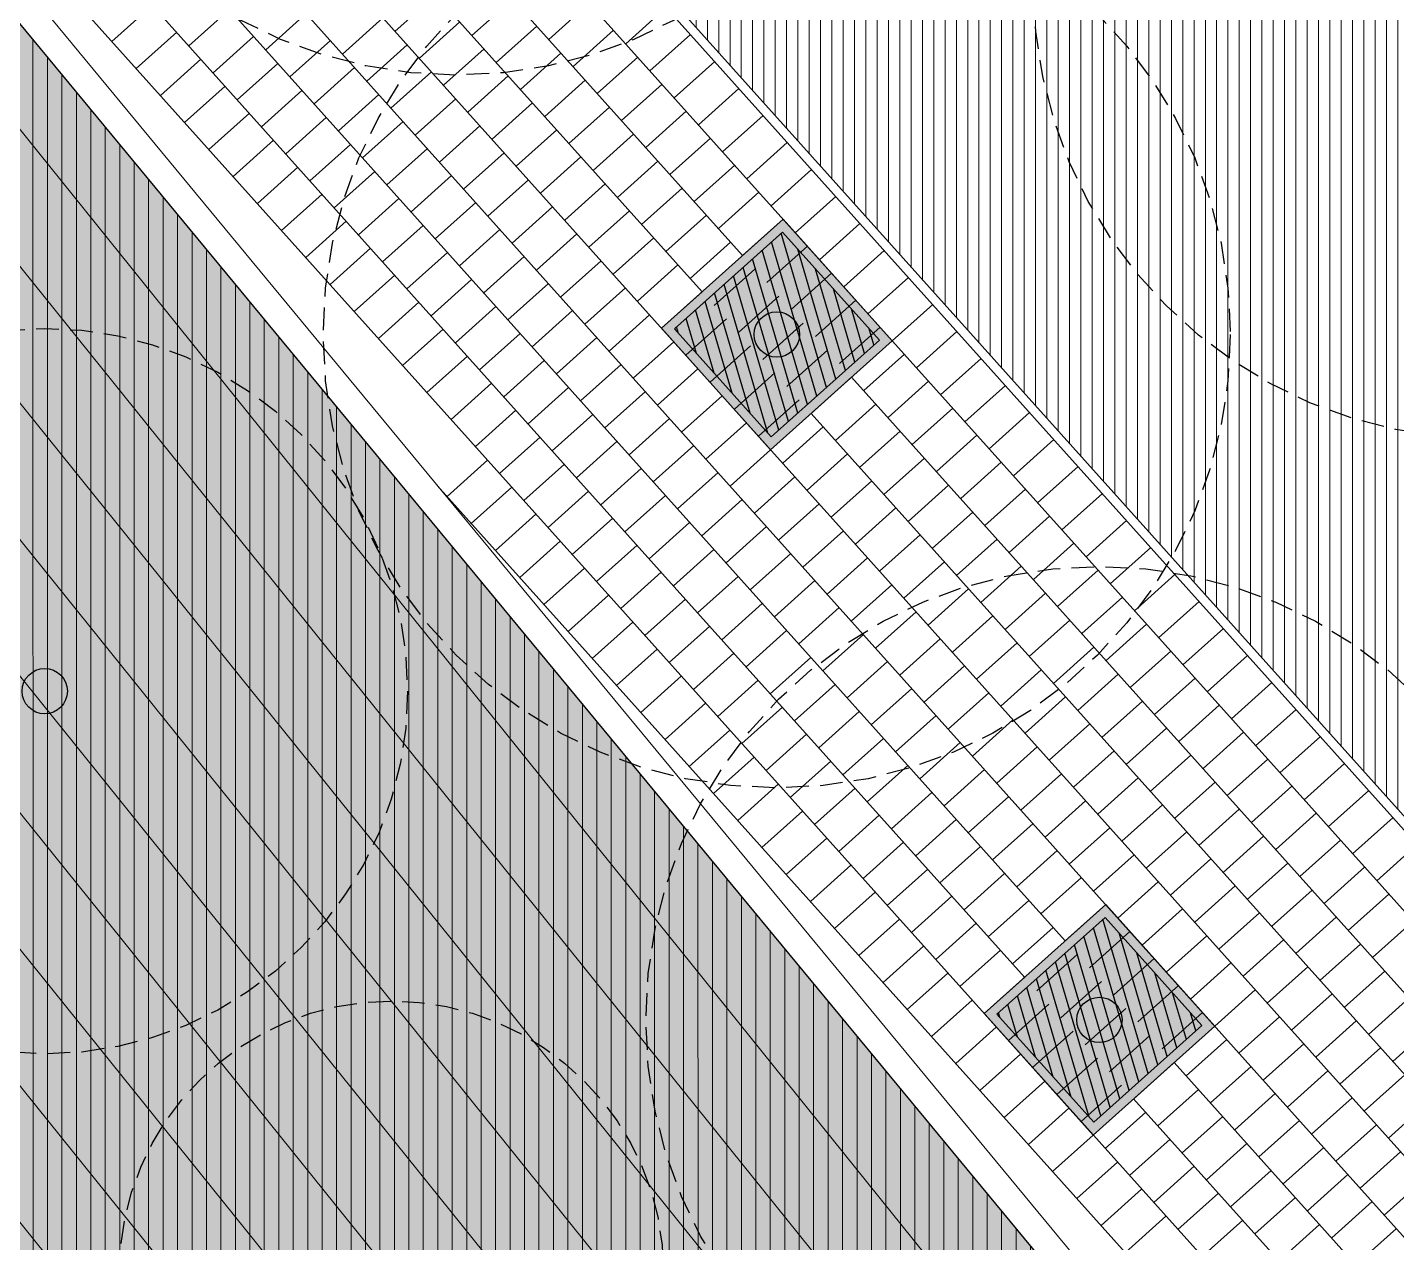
# Model space of a CAD drawing. Header units: metres. Extents: x 678805 to 1359287, y 2747329 to 5497370.
# Drawn here: x 679917.06 to 679932.16, y 2748777.91 to 2748791.31 of the extents above; entities that cross this region are included whole.
import ezdxf
from ezdxf.enums import TextEntityAlignment as Align

# ---------------------------------------------------------------- set-up
doc = ezdxf.new("R2010")
doc.units = ezdxf.units.M
doc.linetypes.add('XREF_MON_SFT_TREES$0$HIDDEN', pattern=[0.375, 0.25, -0.125])
for name, color, linetype in [('00_XREF_MON_HSC_PAVEMENT', 7, 'Continuous'), ('00_XREF_TWQ_SFT_TREES', 7, 'Continuous'), ('XREF_MON_GENERAL_LAYOUT$0$02-L-Edge Line Stair +10cm', 6, 'Continuous'), ('XREF_MON_GENERAL_LAYOUT$0$02-L-Edge Line Step -10cm', 6, 'Continuous'), ('XREF_MON_HSC_PAVEMENT$0$03-TR-Tree Pit_Green', 74, 'Continuous'), ('XREF_MON_SFT_TREES$0$SL_TREE_CANOPY', 251, 'XREF_MON_SFT_TREES$0$HIDDEN'), ('XREF_MON_SFT_TREES$0$SL_TREE_TRUNK', 251, 'Continuous')]:
    doc.layers.add(name, color=color, linetype=linetype)
for name, color, linetype, true_color in [('02-L-Waterfeatures 01', 7, 'Continuous', 0x4da6ff), ('XREF_MON_HSC_PAVEMENT$0$03-TR-Tree Pit_White', 7, 'Continuous', 0xfcfcfc), ('XREF_MON_SFT_TREES$0$SL_TREE_ACACIA_ETBAICA', 7, 'Continuous', 0x405700), ('XREF_MON_SFT_TREES$0$SL_TREE_ACACIA_GERRARDII', 7, 'Continuous', 0x4c4c00), ('XREF_MON_SFT_TREES$0$SL_TREE_ALBIZIA_LEBBECK', 7, 'Continuous', 0xa3a300), ('XREF_MON_SFT_TREES$0$SL_TREE_PROSOPIS_CINERARIA', 7, 'Continuous', 0x5f7f00), ('XREF_MON_SFT_TREES$0$SL_TREE_ZIZIPHUS_SPINA', 7, 'Continuous', 0xc6d408)]:
    doc.layers.add(name, color=color, linetype=linetype, true_color=true_color)
for name, color, linetype, lineweight in [('XREF_MON_GENERAL_LAYOUT$0$02-L-Level Curves 0.25-0.75m', 33, 'Continuous', 5), ('XREF_MON_GENERAL_LAYOUT$0$02-L-Level Curves 0.50m', 33, 'Continuous', 5), ('XREF_MON_GENERAL_LAYOUT$0$02-L-Level Curves 1m', 37, 'Continuous', 5), ('XREF_MON_GENERAL_LAYOUT$0$02-L-Material Change', 251, 'Continuous', 5), ('XREF_MON_GENERAL_LAYOUT$0$04-BK-Tree Pit', 6, 'Continuous', 5), ('XREF_MON_HSC_PAVEMENT$0$03-TR-Pavement_04_Dry Meadow_', 54, 'Continuous', 5), ('XREF_MON_HSC_PAVEMENT$0$04-BK-Tree Pit', 6, 'Continuous', 5)]:
    doc.layers.add(name, color=color, linetype=linetype, lineweight=lineweight)
for name, color, linetype, lineweight, true_color in [('XREF_MON_HSC_PAVEMENT$0$02-L-Joints-Paviment_07_Precast Concrete Blocks 60X40', 7, 'Continuous', 5, 0x999999), ('XREF_MON_HSC_PAVEMENT$0$03-TR-Pavement_02_Sealed Gravel', 7, 'Continuous', 5, 0x38321e), ('XREF_MON_HSC_PAVEMENT$0$03-TR-Pavement_04_Dry Meadow_2', 7, 'Continuous', 5, 0xe2c75d), ('XREF_MON_HSC_PAVEMENT$0$03-TR-Pavement_07_Precast Concrete Blocks 20X10', 7, 'Continuous', 5, 0x999999), ('XREF_MON_HSC_PAVEMENT$0$03-TR-Pavement_07_Precast Concrete Blocks 60X40', 7, 'Continuous', 5, 0x999999)]:
    doc.layers.add(name, color=color, linetype=linetype, lineweight=lineweight, true_color=true_color)
doc.layers.get('XREF_MON_SFT_TREES$0$SL_TREE_ACACIA_ETBAICA').off()
doc.layers.get('XREF_MON_SFT_TREES$0$SL_TREE_ACACIA_GERRARDII').off()
doc.layers.get('XREF_MON_SFT_TREES$0$SL_TREE_ALBIZIA_LEBBECK').off()
doc.layers.get('XREF_MON_SFT_TREES$0$SL_TREE_PROSOPIS_CINERARIA').off()
doc.layers.get('XREF_MON_SFT_TREES$0$SL_TREE_ZIZIPHUS_SPINA').off()
doc.styles.add('XREF_MON_GENERAL_LAYOUT$0$Standard', font='arial.ttf')

# ---------------------------------------------------------------- blocks, each defined once
blk = doc.blocks.new('XREF_MON_SFT_TREES$0$Albizia_lebbeck')
h = blk.add_hatch()
h.set_pattern_fill('ANSI31', color=256, scale=0.1)
edge = h.paths.add_edge_path()
edge.add_arc((0, 0), 5, -25.4481, 334.5519)
at = {"layer": 'XREF_MON_SFT_TREES$0$SL_TREE_TRUNK'}
h = blk.add_hatch(color=256, dxfattribs=at)
h.dxf.hatch_style = 1
edge = h.paths.add_edge_path()
edge.add_arc((0, 0), 0.25, 0, 360)
at = {"layer": 'XREF_MON_SFT_TREES$0$SL_TREE_CANOPY', "linetype": 'XREF_MON_SFT_TREES$0$HIDDEN'}
blk.add_circle((0, 0), 5, dxfattribs=at)
at = {"layer": 'XREF_MON_SFT_TREES$0$SL_TREE_TRUNK'}
blk.add_circle((0, 0), 0.25, dxfattribs=at)
blk = doc.blocks.new('XREF_MON_SFT_TREES$0$Ziziphus_spina_christi')
h = blk.add_hatch()
h.set_pattern_fill('ANSI31', color=256, scale=0.1)
edge = h.paths.add_edge_path()
edge.add_arc((0, 0), 5, 0, 360)
at = {"layer": 'XREF_MON_SFT_TREES$0$SL_TREE_TRUNK'}
h = blk.add_hatch(color=256, dxfattribs=at)
h.dxf.hatch_style = 1
edge = h.paths.add_edge_path()
edge.add_arc((0, 0), 0.25, 0, 360)
at = {"layer": 'XREF_MON_SFT_TREES$0$SL_TREE_CANOPY', "linetype": 'XREF_MON_SFT_TREES$0$HIDDEN'}
blk.add_circle((0, 0), 5, dxfattribs=at)
at = {"layer": 'XREF_MON_SFT_TREES$0$SL_TREE_TRUNK'}
blk.add_circle((0, 0), 0.25, dxfattribs=at)
blk = doc.blocks.new('XREF_MON_SFT_TREES$0$Prosopis_cineraria')
h = blk.add_hatch()
h.set_pattern_fill('ANSI31', color=256, scale=0.1)
edge = h.paths.add_edge_path()
edge.add_arc((0, 0), 4, 0, 360)
at = {"layer": 'XREF_MON_SFT_TREES$0$SL_TREE_TRUNK'}
h = blk.add_hatch(color=256, dxfattribs=at)
h.dxf.hatch_style = 1
edge = h.paths.add_edge_path()
edge.add_arc((0, 0), 0.25, 0, 360)
at = {"layer": 'XREF_MON_SFT_TREES$0$SL_TREE_CANOPY', "linetype": 'XREF_MON_SFT_TREES$0$HIDDEN'}
blk.add_circle((0, 0), 4, dxfattribs=at)
at = {"layer": 'XREF_MON_SFT_TREES$0$SL_TREE_TRUNK'}
blk.add_circle((0, 0), 0.25, dxfattribs=at)
blk = doc.blocks.new('XREF_MON_SFT_TREES$0$Acacia_gerrardii')
h = blk.add_hatch()
h.set_pattern_fill('ANSI31', color=256, scale=0.1, style=0)
edge = h.paths.add_edge_path()
edge.add_ellipse((-0.079, 0.137), major_axis=(-2.334, 2.546), ratio=0.760082, start_angle=0, end_angle=360)
at = {"layer": 'XREF_MON_SFT_TREES$0$SL_TREE_TRUNK'}
h = blk.add_hatch(color=256, dxfattribs=at)
h.dxf.hatch_style = 1
edge = h.paths.add_edge_path()
edge.add_arc((0, 0), 0.15, -7.3549, 352.6451)
at = {"layer": 'XREF_MON_SFT_TREES$0$SL_TREE_CANOPY'}
blk.add_ellipse((-0.079, 0.137), major_axis=(-2.334, 2.546), ratio=0.760082, dxfattribs=at)
at = {"layer": 'XREF_MON_SFT_TREES$0$SL_TREE_TRUNK'}
blk.add_circle((0, 0), 0.15, dxfattribs=at)
blk.add_circle((0, 0), 0.15, dxfattribs=at)
blk = doc.blocks.new('XREF_MON_SFT_TREES$0$Acacia etbaica')
h = blk.add_hatch()
h.set_pattern_fill('ANSI31', color=256, scale=0.1)
edge = h.paths.add_edge_path()
edge.add_arc((0, 0), 3, 0, 360)
at = {"layer": 'XREF_MON_SFT_TREES$0$SL_TREE_TRUNK'}
h = blk.add_hatch(color=256, dxfattribs=at)
h.dxf.hatch_style = 1
edge = h.paths.add_edge_path()
edge.add_arc((0, 0), 0.15, 286.4511, 569.1271)
edge.add_arc((0, 0), 0.15, 209.1271, 286.4511)
at = {"layer": 'XREF_MON_SFT_TREES$0$SL_TREE_CANOPY'}
blk.add_circle((0, 0), 3, dxfattribs=at)
at = {"layer": 'XREF_MON_SFT_TREES$0$SL_TREE_TRUNK'}
blk.add_circle((0, 0), 0.15, dxfattribs=at)
blk.add_circle((0, 0), 0.15, dxfattribs=at)
blk = doc.blocks.new('XREF_MON_SFT_TREES')
at = {"layer": 'XREF_MON_SFT_TREES$0$SL_TREE_ACACIA_ETBAICA', "rotation": 25.44812939262281}
blk.add_blockref('XREF_MON_SFT_TREES$0$Acacia etbaica', (679921.077, 2748777.572), dxfattribs=at)
at = {"layer": 'XREF_MON_SFT_TREES$0$SL_TREE_ACACIA_GERRARDII', "rotation": 25.44812939262281}
for p in [(679913.202, 2748790.842), (679927.008, 2748774.086)]:
    blk.add_blockref('XREF_MON_SFT_TREES$0$Acacia_gerrardii', p, dxfattribs=at)
at = {"layer": 'XREF_MON_SFT_TREES$0$SL_TREE_ALBIZIA_LEBBECK', "rotation": 25.44812939262281}
for p in [(679921.801, 2748795.782), (679933.156, 2748791.773), (679925.325, 2748787.922)]:
    blk.add_blockref('XREF_MON_SFT_TREES$0$Albizia_lebbeck', p, dxfattribs=at)
at = {"layer": 'XREF_MON_SFT_TREES$0$SL_TREE_PROSOPIS_CINERARIA', "rotation": 25.44812939262281}
blk.add_blockref('XREF_MON_SFT_TREES$0$Prosopis_cineraria', (679917.254, 2748783.989), dxfattribs=at)
at = {"layer": 'XREF_MON_SFT_TREES$0$SL_TREE_ZIZIPHUS_SPINA', "rotation": 25.44812939262281}
blk.add_blockref('XREF_MON_SFT_TREES$0$Ziziphus_spina_christi', (679928.881, 2748780.364), dxfattribs=at)
blk = doc.blocks.new('XREF_MON_HSC_PAVEMENT$0$Escocell Quadrat')
at = {"layer": 'XREF_MON_HSC_PAVEMENT$0$03-TR-Tree Pit_Green'}
h = blk.add_hatch(dxfattribs=at)
h.set_pattern_fill('ANSI31', color=256, scale=0.04, angle=19.5514)
h.set_pattern_definition([(64.551379247, (-1794786.01457, -2189831.7944), (-0.114677314033, 0.0545720958565), [])])
h.paths.add_polyline_path([(-1.159, 0.359), (-2.759, 0.359), (-2.759, -1.241), (-1.159, -1.241)])
at = {"layer": 'XREF_MON_HSC_PAVEMENT$0$03-TR-Tree Pit_White'}
h = blk.add_hatch(color=256, dxfattribs=at)
h.dxf.hatch_style = 1
h.paths.add_polyline_path([(-2.859, 0.459), (-1.059, 0.459), (-1.059, -1.341), (-2.859, -1.341)])
at = {"ltscale": 0.3}
blk.add_lwpolyline([(-2.759, -1.241), (-1.159, -1.241), (-1.159, 0.359), (-2.759, 0.359)], close=True, dxfattribs=at)
blk = doc.blocks.new('XREF_MON_HSC_PAVEMENT')
at = {"layer": 'XREF_MON_HSC_PAVEMENT$0$03-TR-Pavement_02_Sealed Gravel', "linetype": 'Continuous'}
h = blk.add_hatch(dxfattribs=at)
h.set_pattern_fill('ANSI31', color=256, scale=0.0393, angle=45)
h.set_pattern_definition([(90, (652974.11672, 2717198.73223), (-0.1247775, 0), [])])
h.paths.add_polyline_path([(679942.353, 2748782.84), (679957.858, 2748787.975), (679962.616, 2748773.612), (679947.111, 2748768.477)], flags=16)
h.paths.add_polyline_path([(679947.422, 2748813.15), (679917.58, 2748798.949), (679953.093, 2748759.365), (679980.42, 2748776.369)])
at = {"layer": 'XREF_MON_HSC_PAVEMENT$0$03-TR-Pavement_04_Dry Meadow_'}
h = blk.add_hatch(dxfattribs=at)
h.set_pattern_fill('ANSI31', color=256, scale=0.0502, angle=45)
h.paths.add_polyline_path([(679919.201, 2748764.2), (679930.812, 2748774.618), (679912.009, 2748797.364), (679904.357, 2748780.743), (679919.2, 2748764.199)])
at = {"layer": 'XREF_MON_HSC_PAVEMENT$0$03-TR-Pavement_04_Dry Meadow_', "linetype": 'Continuous'}
h = blk.add_hatch(dxfattribs=at)
h.set_pattern_fill('ANSI31', color=256, scale=0.0502, angle=45)
h.paths.add_polyline_path([(679889.625, 2748751.358, -0.003871), (679893.102, 2748758.525, -0.002916), (679887.935, 2748758.193, 0.244222), (679870.937, 2748748.433, -0.014517), (679868.806, 2748745.345, -0.131521), (679874.831, 2748746.429), (679887.466, 2748745.372, -0.048992)], flags=17)
h.paths.add_polyline_path([(679905.066, 2748743.2, -0.088186), (679902.204, 2748742.935), (679888.396, 2748744.09, 0.084667), (679887.903, 2748733.561, -0.127381), (679886.454, 2748722.241)], flags=17)
h.paths.add_polyline_path([(679887.191, 2748744.191), (679874.731, 2748745.234, 0.239448), (679865.806, 2748741.601), (679882.994, 2748718.344, 0.186193), (679886.712, 2748733.412, -0.083451)], flags=17)
h.paths.add_polyline_path([(679929.227, 2748752.578), (679904.229, 2748780.437), (679900.069, 2748777.847), (679900.597, 2748776.998), (679860.694, 2748752.157), (679862.867, 2748745.578), (679865.09, 2748742.57, 0.032019), (679869.928, 2748749.083, -0.244074), (679887.875, 2748759.391, 0.003309), (679893.721, 2748759.772, -0.003469), (679896.949, 2748766.14, 0.027673), (679900.225, 2748773.463), (679901.346, 2748773.034, -0.027673), (679898.015, 2748765.59, 0.003122), (679895.113, 2748759.874, 0.011361), (679915.131, 2748761.831), (679915.275, 2748760.639, -0.011763), (679894.491, 2748758.624, 0.004214), (679890.709, 2748750.842, 0.047397), (679888.679, 2748745.271), (679902.304, 2748744.131, 0.265173), (679908.607, 2748747.059), (679916.936, 2748758.789), (679917.914, 2748758.094), (679911.331, 2748748.822, -0.090021), (679919.276, 2748752.019, -0.004065), (679921.666, 2748752.491), (679921.889, 2748751.311, 0.004065), (679919.518, 2748750.844, 0.161814), (679907.078, 2748743.658), (679883.723, 2748717.358), (679899.751, 2748727.335), (679899.804, 2748727.25), (679900.279, 2748726.487)])
at = {"layer": 'XREF_MON_HSC_PAVEMENT$0$03-TR-Pavement_04_Dry Meadow_2', "transparency": 33554687}
h = blk.add_hatch(dxfattribs=at)
h.set_pattern_fill('AR-CONC', color=256, scale=0.0067, angle=290)
h.paths.add_polyline_path([(679919.201, 2748764.2), (679930.812, 2748774.618), (679911.938, 2748797.45), (679904.284, 2748780.824), (679919.2, 2748764.199)])
at = {"layer": 'XREF_MON_HSC_PAVEMENT$0$03-TR-Pavement_04_Dry Meadow_2', "ltscale": 2, "transparency": 33554687}
h = blk.add_hatch(dxfattribs=at)
h.set_pattern_fill('AR-CONC', color=256, scale=0.0067, angle=290)
h.paths.add_polyline_path([(679889.625, 2748751.358, -0.003871), (679893.102, 2748758.525, -0.002916), (679887.935, 2748758.193, 0.244222), (679870.937, 2748748.433, -0.014517), (679868.806, 2748745.345, -0.131521), (679874.831, 2748746.429), (679887.466, 2748745.372, -0.048992)], flags=17)
h.paths.add_polyline_path([(679905.066, 2748743.2, -0.088186), (679902.204, 2748742.935), (679888.396, 2748744.09, 0.084667), (679887.903, 2748733.561, -0.127381), (679886.454, 2748722.241)], flags=17)
h.paths.add_polyline_path([(679887.191, 2748744.191), (679874.731, 2748745.234, 0.239448), (679865.806, 2748741.601), (679882.994, 2748718.344, 0.186193), (679886.712, 2748733.412, -0.083451)], flags=17)
edge = h.paths.add_edge_path(flags=17)
edge.add_line((679912.578, 2748752.651), (679912.219, 2748752.906))
edge.add_arc((679911.099, 2748751.078), 2.144, 58.5039, 110.6816)
edge.add_arc((679909.301, 2748755.897), 3, 130.6997, 290.2906, ccw=False)
edge.add_arc((679905.979, 2748759.825), 2.144, 309.5625, 360.2606)
edge.add_arc((679862.059, 2749201.318), 443.88, 274.19002, 275.95669, ccw=False)
edge.add_arc((680354.265, 2748530.352), 513.323, 153.59615, 154.56191)
edge.add_arc((679919.017, 2748737.377), 31.348, 154.5619, 165.4163)
edge.add_line((679888.679, 2748745.271), (679902.304, 2748744.131))
edge.add_arc((679902.889, 2748751.119), 7.013, 265.2169, 324.6227)
edge.add_line((679908.607, 2748747.059), (679912.578, 2748752.651))
edge = h.paths.add_edge_path()
edge.add_line((679894.39, 2748762.424), (679894.918, 2748762.159))
edge.add_arc((680354.265, 2748530.352), 514.523, 152.72476, 153.22245, ccw=False)
edge.add_arc((679832.485, 2748799.377), 72.528, 332.72476, 339.06533)
edge.add_line((679900.225, 2748773.463), (679901.346, 2748773.034))
edge.add_arc((679832.485, 2748799.377), 73.728, 332.72476, 339.06533, ccw=False)
edge.add_arc((680354.265, 2748530.352), 513.323, 152.72476, 153.44035)
edge.add_arc((679862.059, 2749201.318), 442.68, 274.28218, 276.8857)
edge.add_line((679915.131, 2748761.831), (679915.275, 2748760.639))
edge.add_arc((679862.059, 2749201.318), 443.88, 276.15185, 276.8857, ccw=False)
edge.add_arc((679911.725, 2748760.435), 2.144, 191.8592, 241.8889)
edge.add_arc((679909.301, 2748755.897), 3, -0.8356, 61.8842, ccw=False)
edge.add_arc((679914.444, 2748755.789), 2.144, 178.276, 230.7467)
edge.add_line((679913.087, 2748754.129), (679913.446, 2748753.874))
edge.add_line((679913.446, 2748753.874), (679916.936, 2748758.789))
edge.add_line((679916.936, 2748758.789), (679917.914, 2748758.094))
edge.add_line((679917.914, 2748758.094), (679911.331, 2748748.822))
edge.add_arc((679924.109, 2748728.534), 23.977, 101.628, 122.2039, ccw=False)
edge.add_arc((679949.469, 2748605.298), 149.796, 100.69645, 101.62805, ccw=False)
edge.add_line((679921.666, 2748752.491), (679921.889, 2748751.311))
edge.add_arc((679949.469, 2748605.298), 148.596, 100.69645, 101.62805)
edge.add_arc((679924.109, 2748728.534), 22.777, 101.628, 129.2286)
edge.add_arc((679911.191, 2748743.572), 3, -218.3678, 119.6968, ccw=False)
edge.add_arc((679924.109, 2748728.534), 22.777, 132.1004, 138.3944)
edge.add_line((679907.078, 2748743.658), (679883.723, 2748717.358))
edge.add_line((679883.723, 2748717.358), (679899.751, 2748727.335))
edge.add_line((679899.751, 2748727.335), (679900.279, 2748726.487))
edge.add_line((679900.279, 2748726.487), (679929.227, 2748752.578))
edge.add_line((679929.227, 2748752.578), (679904.229, 2748780.437))
edge.add_line((679904.229, 2748780.437), (679900.069, 2748777.847))
edge.add_line((679900.069, 2748777.847), (679900.597, 2748776.998))
edge.add_line((679900.597, 2748776.998), (679860.694, 2748752.157))
edge.add_line((679860.694, 2748752.157), (679862.867, 2748745.578))
edge.add_line((679862.867, 2748745.578), (679865.09, 2748742.57))
edge.add_arc((679816.707, 2748783.565), 63.415, 319.72545, 327.06105)
edge.add_arc((679888.831, 2748736.95), 22.462, 92.4387, 147.3038, ccw=False)
edge.add_arc((679862.059, 2749201.318), 442.68, 273.34324, 274.10153)
edge.add_arc((680354.265, 2748530.352), 514.523, 153.38949, 153.51982, ccw=False)
edge.add_line((679894.244, 2748760.819), (679893.717, 2748761.084))
edge.add_arc((679892.885, 2748759.107), 2.144, 67.1871, 119.5346)
edge.add_arc((679890.381, 2748763.601), 3, 7.4778, 298.8516, ccw=False)
edge.add_arc((679895.481, 2748764.27), 2.144, 187.476, 239.4248)
edge = h.paths.add_edge_path(flags=16)
edge.add_line((679883.004, 2748744.541), (679881.509, 2748744.665))
edge.add_arc((679875.307, 2748747.879), 6.985, 309.9662, 332.6034, ccw=False)
edge.add_arc((679881.878, 2748740.031), 3.25, 129.8801, 311.1921)
edge.add_arc((679888.942, 2748731.549), 7.79, 108.2799, 129.1989, ccw=False)
edge.add_line((679886.498, 2748738.946), (679886.606, 2748740.451))
edge.add_arc((679890.077, 2748747.425), 7.79, 222.6234, 243.5424, ccw=False)
edge.add_arc((679889.649, 2748746.695), 6.985, 197.9552, 220.5924, ccw=False)
at = {"layer": 'XREF_MON_HSC_PAVEMENT$0$03-TR-Pavement_07_Precast Concrete Blocks 20X10'}
h = blk.add_hatch(dxfattribs=at)
h.set_pattern_fill('ANSI31', color=256, scale=0.0315, angle=25.5)
h.set_pattern_definition([(70.5, (0, 0), (-0.094275932128, 0.033384858509), [])])
edge = h.paths.add_edge_path()
edge.add_line((679846.747, 2748785.254), (679848.542, 2748781.477))
edge.add_line((679848.542, 2748781.477), (679851.428, 2748780.438))
edge.add_line((679851.428, 2748780.438), (679855.273, 2748782.267))
edge.add_line((679855.273, 2748782.267), (679856.277, 2748785.094))
edge.add_line((679856.277, 2748785.094), (679859.104, 2748784.09))
edge.add_line((679859.104, 2748784.09), (679862.949, 2748785.92))
edge.add_line((679862.949, 2748785.92), (679863.953, 2748788.747))
edge.add_line((679863.953, 2748788.747), (679866.78, 2748787.743))
edge.add_line((679866.78, 2748787.743), (679870.625, 2748789.573))
edge.add_line((679870.625, 2748789.573), (679871.629, 2748792.4))
edge.add_line((679871.629, 2748792.4), (679874.456, 2748791.396))
edge.add_line((679874.456, 2748791.396), (679878.294, 2748793.222))
edge.add_line((679878.294, 2748793.222), (679879.304, 2748796.052))
edge.add_line((679879.304, 2748796.052), (679882.132, 2748795.049))
edge.add_line((679882.132, 2748795.049), (679885.976, 2748796.878))
edge.add_line((679885.976, 2748796.878), (679886.946, 2748799.611))
edge.add_line((679886.946, 2748799.611), (679886.98, 2748799.704))
edge.add_line((679886.98, 2748799.704), (679889.807, 2748798.7))
edge.add_line((679889.807, 2748798.7), (679893.651, 2748800.53))
edge.add_line((679893.651, 2748800.53), (679894.655, 2748803.357))
edge.add_line((679894.655, 2748803.357), (679897.482, 2748802.353))
edge.add_line((679897.482, 2748802.353), (679901.327, 2748804.183))
edge.add_line((679901.327, 2748804.183), (679902.33, 2748807.009))
edge.add_line((679902.33, 2748807.009), (679905.158, 2748806.006))
edge.add_line((679905.158, 2748806.006), (679909.001, 2748807.835))
edge.add_line((679909.001, 2748807.835), (679909.972, 2748810.567))
edge.add_line((679909.972, 2748810.567), (679912.832, 2748809.658))
edge.add_line((679912.832, 2748809.658), (679916.677, 2748811.487))
edge.add_line((679916.677, 2748811.487), (679917.681, 2748814.314))
edge.add_line((679917.681, 2748814.314), (679920.508, 2748813.31))
edge.add_line((679920.508, 2748813.31), (679924.352, 2748815.139))
edge.add_line((679924.352, 2748815.139), (679925.356, 2748817.966))
edge.add_line((679925.356, 2748817.966), (679928.18, 2748816.961))
edge.add_line((679928.18, 2748816.961), (679932.025, 2748818.791))
edge.add_line((679932.025, 2748818.791), (679933.03, 2748821.618))
edge.add_line((679933.03, 2748821.618), (679935.857, 2748820.614))
edge.add_line((679935.857, 2748820.614), (679939.701, 2748822.444))
edge.add_line((679939.701, 2748822.444), (679940.705, 2748825.27))
edge.add_line((679940.705, 2748825.27), (679943.555, 2748824.267))
edge.add_line((679943.555, 2748824.267), (679947.475, 2748826.144))
edge.add_line((679947.475, 2748826.144), (679948.507, 2748829.047))
edge.add_line((679948.507, 2748829.047), (679946.708, 2748832.826))
edge.add_line((679946.708, 2748832.826), (679846.744, 2748785.257))
at = {"layer": 'XREF_MON_HSC_PAVEMENT$0$02-L-Joints-Paviment_07_Precast Concrete Blocks 60X40'}
for points in [[(679921.564, 2748791.667), (679921.117, 2748791.266)], [(679918.442, 2748791.553), (679917.995, 2748791.152)], [(679919.289, 2748791.507), (679918.842, 2748791.106)], [(679922.411, 2748791.621), (679921.964, 2748791.22)], [(679923.258, 2748791.575), (679922.812, 2748791.174)], [(679924.105, 2748791.529), (679923.659, 2748791.128)], [(679920.136, 2748791.461), (679919.69, 2748791.06)], [(679920.983, 2748791.415), (679920.537, 2748791.014)], [(679921.831, 2748791.369), (679921.384, 2748790.968)], [(679918.709, 2748791.255), (679918.262, 2748790.854)], [(679919.556, 2748791.209), (679919.109, 2748790.808)], [(679922.678, 2748791.323), (679922.231, 2748790.922)], [(679923.525, 2748791.277), (679923.079, 2748790.876)], [(679924.373, 2748791.231), (679923.926, 2748790.83)], [(679920.403, 2748791.163), (679919.957, 2748790.762)], [(679921.251, 2748791.117), (679920.804, 2748790.716)], [(679922.098, 2748791.071), (679921.651, 2748790.67)], [(679918.976, 2748790.957), (679918.529, 2748790.556)], [(679919.823, 2748790.911), (679919.376, 2748790.51)], [(679922.945, 2748791.025), (679922.499, 2748790.624)], [(679923.792, 2748790.979), (679923.346, 2748790.578)], [(679924.64, 2748790.933), (679924.193, 2748790.533)], [(679920.67, 2748790.865), (679920.224, 2748790.464)], [(679921.518, 2748790.819), (679921.071, 2748790.419)], [(679922.365, 2748790.773), (679921.918, 2748790.373)], [(679919.243, 2748790.659), (679918.796, 2748790.259)], [(679920.09, 2748790.613), (679919.644, 2748790.213)], [(679923.212, 2748790.727), (679922.766, 2748790.327)], [(679924.06, 2748790.681), (679923.613, 2748790.281)], [(679924.907, 2748790.635), (679924.46, 2748790.235)], [(679920.937, 2748790.567), (679920.491, 2748790.167)], [(679921.785, 2748790.521), (679921.338, 2748790.121)], [(679922.632, 2748790.476), (679922.185, 2748790.075)], [(679919.51, 2748790.362), (679919.063, 2748789.961)], [(679920.357, 2748790.316), (679919.911, 2748789.915)], [(679923.479, 2748790.43), (679923.033, 2748790.029)], [(679924.327, 2748790.384), (679923.88, 2748789.983)], [(679925.174, 2748790.338), (679924.727, 2748789.937)], [(679921.205, 2748790.27), (679920.758, 2748789.869)], [(679922.052, 2748790.224), (679921.605, 2748789.823)], [(679922.899, 2748790.178), (679922.453, 2748789.777)], [(679919.777, 2748790.064), (679919.331, 2748789.663)], [(679920.624, 2748790.018), (679920.178, 2748789.617)], [(679923.746, 2748790.132), (679923.3, 2748789.731)], [(679924.594, 2748790.086), (679924.147, 2748789.685)], [(679925.441, 2748790.04), (679924.994, 2748789.639)], [(679921.472, 2748789.972), (679921.025, 2748789.571)], [(679922.319, 2748789.926), (679921.872, 2748789.525)], [(679923.166, 2748789.88), (679922.72, 2748789.479)], [(679924.014, 2748789.834), (679923.567, 2748789.433)], [(679920.044, 2748789.766), (679919.598, 2748789.365)], [(679920.892, 2748789.72), (679920.445, 2748789.319)], [(679924.861, 2748789.788), (679924.414, 2748789.388)], [(679925.708, 2748789.742), (679925.262, 2748789.342)], [(679921.739, 2748789.674), (679921.292, 2748789.274)], [(679922.586, 2748789.628), (679922.14, 2748789.228)], [(679923.433, 2748789.582), (679922.987, 2748789.182)], [(679924.281, 2748789.536), (679923.834, 2748789.136)], [(679920.311, 2748789.468), (679919.865, 2748789.068)], [(679921.159, 2748789.422), (679920.712, 2748789.022)], [(679925.128, 2748789.49), (679924.681, 2748789.09)], [(679925.975, 2748789.445), (679925.529, 2748789.044)], [(679922.006, 2748789.376), (679921.559, 2748788.976)], [(679922.853, 2748789.331), (679922.407, 2748788.93)], [(679923.701, 2748789.285), (679923.254, 2748788.884)], [(679924.548, 2748789.239), (679924.101, 2748788.838)], [(679920.578, 2748789.171), (679920.132, 2748788.77)], [(679921.426, 2748789.125), (679920.979, 2748788.724)], [(679922.273, 2748789.079), (679921.826, 2748788.678)], [(679925.395, 2748789.193), (679924.948, 2748788.792)], [(679926.242, 2748789.147), (679925.796, 2748788.746)], [(679923.12, 2748789.033), (679922.674, 2748788.632)], [(679923.968, 2748788.987), (679923.521, 2748788.586)], [(679924.815, 2748788.941), (679924.368, 2748788.54)], [(679920.846, 2748788.873), (679920.399, 2748788.472)], [(679921.693, 2748788.827), (679921.246, 2748788.426)], [(679922.54, 2748788.781), (679922.094, 2748788.38)], [(679925.662, 2748788.895), (679925.216, 2748788.494)], [(679926.509, 2748788.849), (679926.063, 2748788.448)], [(679923.387, 2748788.735), (679922.941, 2748788.334)], [(679924.235, 2748788.689), (679923.788, 2748788.288)], [(679925.082, 2748788.643), (679924.635, 2748788.242)], [(679921.113, 2748788.575), (679920.666, 2748788.174)], [(679921.96, 2748788.529), (679921.513, 2748788.129)], [(679922.807, 2748788.483), (679922.361, 2748788.083)], [(679925.929, 2748788.597), (679925.483, 2748788.197)], [(679926.777, 2748788.551), (679926.33, 2748788.151)], [(679923.655, 2748788.437), (679923.208, 2748788.037)], [(679924.502, 2748788.391), (679924.055, 2748787.991)], [(679925.349, 2748788.345), (679924.903, 2748787.945)], [(679921.38, 2748788.277), (679920.933, 2748787.877)], [(679922.227, 2748788.231), (679921.781, 2748787.831)], [(679923.074, 2748788.185), (679922.628, 2748787.785)], [(679926.196, 2748788.299), (679925.75, 2748787.899)], [(679927.044, 2748788.254), (679926.597, 2748787.853)], [(679923.922, 2748788.14), (679923.475, 2748787.739)], [(679924.769, 2748788.094), (679924.322, 2748787.693)], [(679925.616, 2748788.048), (679925.17, 2748787.647)], [(679921.647, 2748787.98), (679921.2, 2748787.579)], [(679922.494, 2748787.934), (679922.048, 2748787.533)], [(679923.342, 2748787.888), (679922.895, 2748787.487)], [(679926.464, 2748788.002), (679926.017, 2748787.601)], [(679927.311, 2748787.956), (679926.864, 2748787.555)], [(679924.189, 2748787.842), (679923.742, 2748787.441)], [(679925.036, 2748787.796), (679924.589, 2748787.395)], [(679925.883, 2748787.75), (679925.437, 2748787.349)], [(679921.914, 2748787.682), (679921.467, 2748787.281)], [(679922.761, 2748787.636), (679922.315, 2748787.235)], [(679923.609, 2748787.59), (679923.162, 2748787.189)], [(679926.731, 2748787.704), (679926.284, 2748787.303)], [(679927.578, 2748787.658), (679927.131, 2748787.257)], [(679924.456, 2748787.544), (679924.009, 2748787.143)], [(679925.303, 2748787.498), (679924.857, 2748787.097)], [(679926.15, 2748787.452), (679925.704, 2748787.052)], [(679922.181, 2748787.384), (679921.735, 2748786.983)], [(679923.028, 2748787.338), (679922.582, 2748786.938)], [(679923.876, 2748787.292), (679923.429, 2748786.892)], [(679926.998, 2748787.406), (679926.551, 2748787.006)], [(679927.845, 2748787.36), (679927.398, 2748786.96)], [(679924.723, 2748787.246), (679924.276, 2748786.846)], [(679925.57, 2748787.2), (679925.124, 2748786.8)], [(679926.418, 2748787.154), (679925.971, 2748786.754)], [(679922.448, 2748787.086), (679922.002, 2748786.686)], [(679923.296, 2748787.04), (679922.849, 2748786.64)], [(679924.143, 2748786.995), (679923.696, 2748786.594)], [(679927.265, 2748787.109), (679926.818, 2748786.708)], [(679928.112, 2748787.063), (679927.666, 2748786.662)], [(679924.99, 2748786.949), (679924.544, 2748786.548)], [(679925.837, 2748786.903), (679925.391, 2748786.502)], [(679926.685, 2748786.857), (679926.238, 2748786.456)], [(679922.715, 2748786.789), (679922.269, 2748786.388)], [(679923.563, 2748786.743), (679923.116, 2748786.342)], [(679924.41, 2748786.697), (679923.963, 2748786.296)], [(679927.532, 2748786.811), (679927.085, 2748786.41)], [(679928.379, 2748786.765), (679927.933, 2748786.364)], [(679922.135, 2748786.537), (679921.689, 2748786.136)], [(679925.257, 2748786.651), (679924.811, 2748786.25)], [(679926.105, 2748786.605), (679925.658, 2748786.204)], [(679926.952, 2748786.559), (679926.505, 2748786.158)], [(679927.799, 2748786.513), (679927.353, 2748786.112)], [(679922.983, 2748786.491), (679922.536, 2748786.09)], [(679923.83, 2748786.445), (679923.383, 2748786.044)], [(679924.677, 2748786.399), (679924.23, 2748785.998)], [(679928.646, 2748786.467), (679928.2, 2748786.066)], [(679922.402, 2748786.239), (679921.956, 2748785.838)], [(679925.524, 2748786.353), (679925.078, 2748785.952)], [(679926.372, 2748786.307), (679925.925, 2748785.906)], [(679927.219, 2748786.261), (679926.772, 2748785.861)], [(679928.066, 2748786.215), (679927.62, 2748785.815)], [(679923.25, 2748786.193), (679922.803, 2748785.793)], [(679924.097, 2748786.147), (679923.65, 2748785.747)], [(679924.944, 2748786.101), (679924.498, 2748785.701)], [(679928.914, 2748786.169), (679928.467, 2748785.769)], [(679922.669, 2748785.941), (679922.223, 2748785.541)], [(679925.791, 2748786.055), (679925.345, 2748785.655)], [(679926.639, 2748786.009), (679926.192, 2748785.609)], [(679927.486, 2748785.963), (679927.039, 2748785.563)], [(679928.333, 2748785.918), (679927.887, 2748785.517)], [(679923.517, 2748785.895), (679923.07, 2748785.495)], [(679924.364, 2748785.85), (679923.917, 2748785.449)], [(679925.211, 2748785.804), (679924.765, 2748785.403)], [(679926.059, 2748785.758), (679925.612, 2748785.357)], [(679929.181, 2748785.872), (679928.734, 2748785.471)], [(679922.937, 2748785.644), (679922.49, 2748785.243)], [(679926.906, 2748785.712), (679926.459, 2748785.311)], [(679927.753, 2748785.666), (679927.307, 2748785.265)], [(679928.6, 2748785.62), (679928.154, 2748785.219)], [(679923.784, 2748785.598), (679923.337, 2748785.197)], [(679924.631, 2748785.552), (679924.185, 2748785.151)], [(679925.478, 2748785.506), (679925.032, 2748785.105)], [(679926.326, 2748785.46), (679925.879, 2748785.059)], [(679929.448, 2748785.574), (679929.001, 2748785.173)], [(679923.204, 2748785.346), (679922.757, 2748784.945)], [(679927.173, 2748785.414), (679926.726, 2748785.013)], [(679928.02, 2748785.368), (679927.574, 2748784.967)], [(679928.868, 2748785.322), (679928.421, 2748784.921)], [(679924.051, 2748785.3), (679923.604, 2748784.899)], [(679924.898, 2748785.254), (679924.452, 2748784.853)], [(679925.746, 2748785.208), (679925.299, 2748784.807)], [(679926.593, 2748785.162), (679926.146, 2748784.761)], [(679929.715, 2748785.276), (679929.268, 2748784.875)], [(679923.471, 2748785.048), (679923.024, 2748784.647)], [(679924.318, 2748785.002), (679923.871, 2748784.602)], [(679927.44, 2748785.116), (679926.994, 2748784.716)], [(679928.287, 2748785.07), (679927.841, 2748784.67)], [(679929.135, 2748785.024), (679928.688, 2748784.624)], [(679925.165, 2748784.956), (679924.719, 2748784.556)], [(679926.013, 2748784.91), (679925.566, 2748784.51)], [(679926.86, 2748784.864), (679926.413, 2748784.464)], [(679929.982, 2748784.978), (679929.535, 2748784.578)], [(679923.738, 2748784.75), (679923.291, 2748784.35)], [(679924.585, 2748784.704), (679924.139, 2748784.304)], [(679927.707, 2748784.818), (679927.261, 2748784.418)], [(679928.555, 2748784.773), (679928.108, 2748784.372)], [(679929.402, 2748784.727), (679928.955, 2748784.326)], [(679925.432, 2748784.659), (679924.986, 2748784.258)], [(679926.28, 2748784.613), (679925.833, 2748784.212)], [(679927.127, 2748784.567), (679926.68, 2748784.166)], [(679930.249, 2748784.681), (679929.802, 2748784.28)], [(679924.005, 2748784.453), (679923.558, 2748784.052)], [(679924.852, 2748784.407), (679924.406, 2748784.006)], [(679927.974, 2748784.521), (679927.528, 2748784.12)], [(679928.822, 2748784.475), (679928.375, 2748784.074)], [(679929.669, 2748784.429), (679929.222, 2748784.028)], [(679925.7, 2748784.361), (679925.253, 2748783.96)], [(679926.547, 2748784.315), (679926.1, 2748783.914)], [(679927.394, 2748784.269), (679926.948, 2748783.868)], [(679930.516, 2748784.383), (679930.07, 2748783.982)], [(679924.272, 2748784.155), (679923.826, 2748783.754)], [(679925.119, 2748784.109), (679924.673, 2748783.708)], [(679928.241, 2748784.223), (679927.795, 2748783.822)], [(679929.089, 2748784.177), (679928.642, 2748783.776)], [(679929.936, 2748784.131), (679929.489, 2748783.73)], [(679925.967, 2748784.063), (679925.52, 2748783.662)], [(679926.814, 2748784.017), (679926.367, 2748783.616)], [(679927.661, 2748783.971), (679927.215, 2748783.571)], [(679930.783, 2748784.085), (679930.337, 2748783.684)], [(679924.539, 2748783.857), (679924.093, 2748783.457)], [(679925.387, 2748783.811), (679924.94, 2748783.411)], [(679928.509, 2748783.925), (679928.062, 2748783.525)], [(679929.356, 2748783.879), (679928.909, 2748783.479)], [(679930.203, 2748783.833), (679929.757, 2748783.433)], [(679926.234, 2748783.765), (679925.787, 2748783.365)], [(679927.081, 2748783.719), (679926.635, 2748783.319)], [(679927.928, 2748783.673), (679927.482, 2748783.273)], [(679931.05, 2748783.787), (679930.604, 2748783.387)], [(679924.806, 2748783.559), (679924.36, 2748783.159)], [(679925.654, 2748783.514), (679925.207, 2748783.113)], [(679928.776, 2748783.627), (679928.329, 2748783.227)], [(679929.623, 2748783.582), (679929.176, 2748783.181)], [(679930.47, 2748783.536), (679930.024, 2748783.135)], [(679926.501, 2748783.468), (679926.054, 2748783.067)], [(679927.348, 2748783.422), (679926.902, 2748783.021)], [(679928.196, 2748783.376), (679927.749, 2748782.975)], [(679931.318, 2748783.49), (679930.871, 2748783.089)], [(679925.074, 2748783.262), (679924.627, 2748782.861)], [(679925.921, 2748783.216), (679925.474, 2748782.815)], [(679929.043, 2748783.33), (679928.596, 2748782.929)], [(679929.89, 2748783.284), (679929.443, 2748782.883)], [(679930.737, 2748783.238), (679930.291, 2748782.837)], [(679931.585, 2748783.192), (679931.138, 2748782.791)], [(679926.768, 2748783.17), (679926.321, 2748782.769)], [(679927.615, 2748783.124), (679927.169, 2748782.723)], [(679928.463, 2748783.078), (679928.016, 2748782.677)], [(679925.341, 2748782.964), (679924.894, 2748782.563)], [(679926.188, 2748782.918), (679925.741, 2748782.517)], [(679929.31, 2748783.032), (679928.863, 2748782.631)], [(679930.157, 2748782.986), (679929.711, 2748782.585)], [(679931.004, 2748782.94), (679930.558, 2748782.539)], [(679931.852, 2748782.894), (679931.405, 2748782.494)], [(679927.035, 2748782.872), (679926.589, 2748782.471)], [(679927.882, 2748782.826), (679927.436, 2748782.425)], [(679928.73, 2748782.78), (679928.283, 2748782.38)], [(679925.608, 2748782.666), (679925.161, 2748782.266)], [(679926.455, 2748782.62), (679926.008, 2748782.22)], [(679929.577, 2748782.734), (679929.13, 2748782.334)], [(679930.424, 2748782.688), (679929.978, 2748782.288)], [(679931.272, 2748782.642), (679930.825, 2748782.242)], [(679932.119, 2748782.596), (679931.672, 2748782.196)], [(679927.302, 2748782.574), (679926.856, 2748782.174)], [(679928.15, 2748782.528), (679927.703, 2748782.128)], [(679928.997, 2748782.482), (679928.55, 2748782.082)], [(679929.844, 2748782.437), (679929.398, 2748782.036)], [(679925.875, 2748782.368), (679925.428, 2748781.968)], [(679926.722, 2748782.323), (679926.276, 2748781.922)], [(679930.691, 2748782.391), (679930.245, 2748781.99)], [(679931.539, 2748782.345), (679931.092, 2748781.944)], [(679932.386, 2748782.299), (679931.939, 2748781.898)], [(679927.569, 2748782.277), (679927.123, 2748781.876)], [(679928.417, 2748782.231), (679927.97, 2748781.83)], [(679929.264, 2748782.185), (679928.817, 2748781.784)], [(679930.111, 2748782.139), (679929.665, 2748781.738)], [(679926.142, 2748782.071), (679925.695, 2748781.67)], [(679926.989, 2748782.025), (679926.543, 2748781.624)], [(679930.959, 2748782.093), (679930.512, 2748781.692)], [(679931.806, 2748782.047), (679931.359, 2748781.646)], [(679927.837, 2748781.979), (679927.39, 2748781.578)], [(679928.684, 2748781.933), (679928.237, 2748781.532)], [(679929.531, 2748781.887), (679929.084, 2748781.486)], [(679930.378, 2748781.841), (679929.932, 2748781.44)], [(679926.409, 2748781.773), (679925.962, 2748781.372)], [(679927.256, 2748781.727), (679926.81, 2748781.326)], [(679928.104, 2748781.681), (679927.657, 2748781.28)], [(679931.226, 2748781.795), (679930.779, 2748781.394)], [(679932.073, 2748781.749), (679931.626, 2748781.348)], [(679928.951, 2748781.635), (679928.504, 2748781.235)], [(679929.798, 2748781.589), (679929.352, 2748781.189)], [(679930.645, 2748781.543), (679930.199, 2748781.143)], [(679926.676, 2748781.475), (679926.23, 2748781.075)], [(679927.523, 2748781.429), (679927.077, 2748781.029)], [(679928.371, 2748781.383), (679927.924, 2748780.983)], [(679931.493, 2748781.497), (679931.046, 2748781.097)], [(679932.34, 2748781.451), (679931.893, 2748781.051)], [(679929.218, 2748781.337), (679928.771, 2748780.937)], [(679930.065, 2748781.292), (679929.619, 2748780.891)], [(679930.913, 2748781.246), (679930.466, 2748780.845)], [(679926.943, 2748781.178), (679926.497, 2748780.777)], [(679927.791, 2748781.132), (679927.344, 2748780.731)], [(679928.638, 2748781.086), (679928.191, 2748780.685)], [(679931.76, 2748781.2), (679931.313, 2748780.799)], [(679929.485, 2748781.04), (679929.039, 2748780.639)], [(679930.332, 2748780.994), (679929.886, 2748780.593)], [(679931.18, 2748780.948), (679930.733, 2748780.547)], [(679927.21, 2748780.88), (679926.764, 2748780.479)], [(679928.058, 2748780.834), (679927.611, 2748780.433)], [(679928.905, 2748780.788), (679928.458, 2748780.387)], [(679932.027, 2748780.902), (679931.58, 2748780.501)], [(679929.752, 2748780.742), (679929.306, 2748780.341)], [(679930.6, 2748780.696), (679930.153, 2748780.295)], [(679931.447, 2748780.65), (679931, 2748780.249)], [(679927.478, 2748780.582), (679927.031, 2748780.181)], [(679928.325, 2748780.536), (679927.878, 2748780.135)], [(679929.172, 2748780.49), (679928.725, 2748780.089)], [(679932.294, 2748780.604), (679931.848, 2748780.203)], [(679930.019, 2748780.444), (679929.573, 2748780.044)], [(679930.867, 2748780.398), (679930.42, 2748779.998)], [(679931.714, 2748780.352), (679931.267, 2748779.952)], [(679927.745, 2748780.284), (679927.298, 2748779.884)], [(679928.592, 2748780.238), (679928.145, 2748779.838)], [(679929.439, 2748780.192), (679928.993, 2748779.792)], [(679932.561, 2748780.306), (679932.115, 2748779.906)], [(679930.286, 2748780.146), (679929.84, 2748779.746)], [(679931.134, 2748780.101), (679930.687, 2748779.7)], [(679931.981, 2748780.055), (679931.534, 2748779.654)], [(679928.012, 2748779.987), (679927.565, 2748779.586)], [(679928.859, 2748779.941), (679928.412, 2748779.54)], [(679929.706, 2748779.895), (679929.26, 2748779.494)], [(679930.554, 2748779.849), (679930.107, 2748779.448)], [(679931.401, 2748779.803), (679930.954, 2748779.402)], [(679932.248, 2748779.757), (679931.802, 2748779.356)], [(679928.279, 2748779.689), (679927.832, 2748779.288)], [(679929.126, 2748779.643), (679928.68, 2748779.242)], [(679929.973, 2748779.597), (679929.527, 2748779.196)], [(679930.821, 2748779.551), (679930.374, 2748779.15)], [(679931.668, 2748779.505), (679931.221, 2748779.104)], [(679932.515, 2748779.459), (679932.069, 2748779.058)], [(679928.546, 2748779.391), (679928.099, 2748778.99)], [(679929.393, 2748779.345), (679928.947, 2748778.944)], [(679930.241, 2748779.299), (679929.794, 2748778.899)], [(679931.088, 2748779.253), (679930.641, 2748778.853)], [(679931.935, 2748779.207), (679931.489, 2748778.807)], [(679928.813, 2748779.093), (679928.366, 2748778.693)], [(679929.66, 2748779.047), (679929.214, 2748778.647)], [(679930.508, 2748779.001), (679930.061, 2748778.601)], [(679931.355, 2748778.956), (679930.908, 2748778.555)], [(679932.202, 2748778.91), (679931.756, 2748778.509)], [(679929.08, 2748778.796), (679928.634, 2748778.395)], [(679929.928, 2748778.75), (679929.481, 2748778.349)], [(679930.775, 2748778.704), (679930.328, 2748778.303)], [(679931.622, 2748778.658), (679931.175, 2748778.257)], [(679932.469, 2748778.612), (679932.023, 2748778.211)], [(679929.347, 2748778.498), (679928.901, 2748778.097)], [(679930.195, 2748778.452), (679929.748, 2748778.051)], [(679931.042, 2748778.406), (679930.595, 2748778.005)], [(679931.889, 2748778.36), (679931.443, 2748777.959)], [(679929.614, 2748778.2), (679929.168, 2748777.799)], [(679930.462, 2748778.154), (679930.015, 2748777.754)], [(679931.309, 2748778.108), (679930.862, 2748777.708)], [(679932.156, 2748778.062), (679931.71, 2748777.662)]]:
    blk.add_lwpolyline(points, dxfattribs=at)
at = {"layer": 'XREF_MON_HSC_PAVEMENT$0$03-TR-Pavement_07_Precast Concrete Blocks 60X40'}
for p, q in [((679916.714, 2748798.869), (679943.292, 2748769.244)), ((679916.149, 2748798.6), (679924.948, 2748788.792)), ((679915.584, 2748798.332), (679924.501, 2748788.392)), ((679915.019, 2748798.063), (679947.427, 2748761.94)), ((679914.454, 2748797.794), (679946.98, 2748761.539)), ((679913.889, 2748797.525), (679928.504, 2748781.235)), ((679913.324, 2748797.256), (679928.057, 2748780.835)), ((679912.76, 2748796.988), (679949.075, 2748756.509)), ((679926.15, 2748787.453), (679942.845, 2748768.844)), ((679925.703, 2748787.052), (679951.661, 2748758.119)), ((679921.579, 2748786.258), (679948.557, 2748756.187)), ((679929.706, 2748779.895), (679950.109, 2748757.153)), ((679929.259, 2748779.495), (679949.592, 2748756.831))]:
    blk.add_line(p, q, dxfattribs=at)
at = {"layer": 'XREF_MON_HSC_PAVEMENT$0$04-BK-Tree Pit', "rotation": 41.84012476161121}
for p in [(679926.491, 2748789.557), (679930.047, 2748782)]:
    blk.add_blockref('XREF_MON_HSC_PAVEMENT$0$Escocell Quadrat', p, dxfattribs=at)
blk = doc.blocks.new('XREF_MON_GENERAL_LAYOUT$0$Escocell Quadrat')
at = {"ltscale": 0.3}
blk.add_lwpolyline([(-2.759, -1.241), (-1.159, -1.241), (-1.159, 0.359), (-2.759, 0.359)], close=True, dxfattribs=at)
at = {"layer": 'XREF_MON_GENERAL_LAYOUT$0$02-L-Material Change', "ltscale": 0.3}
blk.add_lwpolyline([(-2.859, -1.341), (-1.059, -1.341), (-1.059, 0.459), (-2.859, 0.459)], close=True, dxfattribs=at)
blk = doc.blocks.new('XREF_MON_GENERAL_LAYOUT')
at = {"layer": 'XREF_MON_GENERAL_LAYOUT$0$02-L-Edge Line Stair +10cm'}
blk.add_lwpolyline([(679930.812, 2748774.618), (679911.938, 2748797.45)], dxfattribs=at)
at = {"layer": 'XREF_MON_GENERAL_LAYOUT$0$02-L-Edge Line Step -10cm'}
blk.add_line((679953.093, 2748759.365), (679917.58, 2748798.949), dxfattribs=at)
at = {"layer": 'XREF_MON_GENERAL_LAYOUT$0$02-L-Level Curves 0.25-0.75m', "ltscale": 0.3}
for points in [[(679964.783, 2748716.161), (679965.808, 2748716.5), (679963.564, 2748723.294), (679964.641, 2748723.861), (679961.233, 2748734.178), (679962.31, 2748734.744), (679959.692, 2748742.672), (679943.545, 2748737.709), (679934.856, 2748747.657), (679944.287, 2748754.699), (679945.324, 2748754.851), (679938.339, 2748762.634), (679938.964, 2748763.735), (679929.919, 2748773.817), (679929.347, 2748773.304), (679911.203, 2748795.853), (679857.938, 2748756.357), (679858.359, 2748755.083), (679852.607, 2748750.924), (679851.9, 2748751.88), (679821.088, 2748729.033), (679830.223, 2748723.793), (679834.968, 2748726.752), (679834.968, 2748726.752)], [(679961.661, 2748729.056), (679958.392, 2748738.954), (679959.469, 2748739.52), (679959.204, 2748740.322), (679958.064, 2748739.946), (679930.641, 2748731.528), (679924.609, 2748741.306), (679942.12, 2748754.381), (679942.474, 2748754.433), (679942.194, 2748754.746), (679942.818, 2748755.846), (679928.522, 2748771.78), (679929.147, 2748772.881), (679929.025, 2748773.015), (679927.939, 2748772.041), (679910.321, 2748793.936), (679858.273, 2748755.343), (679859.709, 2748750.995), (679857.371, 2748749.392), (679857.832, 2748748.487), (679855.549, 2748746.942), (679852.503, 2748751.064), (679831.699, 2748735.639)], [(679961.518, 2748715.083), (679962.389, 2748715.371), (679960.074, 2748722.383), (679961.15, 2748722.949), (679957.743, 2748733.266), (679958.82, 2748733.832), (679957.578, 2748737.591), (679917.738, 2748725.347), (679914.386, 2748734.915), (679940.051, 2748754.078), (679941.05, 2748754.224), (679932.376, 2748763.891), (679933.001, 2748764.992), (679927.239, 2748771.413), (679926.531, 2748770.777), (679909.439, 2748792.02), (679858.608, 2748754.329), (679861.039, 2748746.967), (679857.318, 2748744.548), (679853.105, 2748750.249), (679842.311, 2748742.245), (679944.404, 2748683.684)]]:
    blk.add_lwpolyline(points, dxfattribs=at)
blk.add_lwpolyline([(679957.578, 2748688.82), (679860.741, 2748744.367), (679861.698, 2748744.972), (679858.942, 2748753.316), (679908.557, 2748790.105), (679925.124, 2748769.515), (679925.453, 2748769.81), (679936.855, 2748757.102), (679936.23, 2748756.002), (679938.2, 2748753.806), (679937.969, 2748753.773), (679904.335, 2748728.659), (679904.95, 2748719.221), (679955.942, 2748734.892), (679958.309, 2748727.725), (679957.232, 2748727.159), (679960.64, 2748716.842), (679959.563, 2748716.276), (679960.11, 2748714.618), (679959.906, 2748714.551), (679964.97, 2748691.107)], close=True, dxfattribs=at)
at = {"layer": 'XREF_MON_GENERAL_LAYOUT$0$02-L-Level Curves 0.50m', "ltscale": 0.3}
for points in [[(679837.088, 2748728.074), (679835.524, 2748727.099), (679826.393, 2748732.336), (679852.201, 2748751.473), (679853.783, 2748749.332), (679859.036, 2748753.031), (679858.105, 2748755.851), (679910.762, 2748794.896), (679928.644, 2748772.673), (679929.026, 2748773.016), (679940.891, 2748759.791), (679940.267, 2748758.69), (679943.683, 2748754.883)], [(679960.711, 2748714.816), (679961.25, 2748714.995), (679959.818, 2748719.329), (679960.895, 2748719.896), (679957.488, 2748730.213), (679958.564, 2748730.779), (679956.763, 2748736.233), (679911.286, 2748722.257), (679909.269, 2748731.729), (679938.992, 2748753.923), (679939.624, 2748754.015), (679934.303, 2748759.946), (679934.928, 2748761.047), (679926.346, 2748770.611), (679925.827, 2748770.146), (679908.997, 2748791.062), (679858.775, 2748753.822), (679861.698, 2748744.972), (679858.5, 2748742.95), (679853.407, 2748749.841), (679847.617, 2748745.548), (679950.991, 2748686.252)]]:
    blk.add_lwpolyline(points, dxfattribs=at)
at = {"layer": 'XREF_MON_GENERAL_LAYOUT$0$02-L-Level Curves 1m', "ltscale": 0.3}
for points in [[(679815.782, 2748725.73), (679851.599, 2748752.288), (679851.43, 2748752.515), (679857.676, 2748757.151), (679857.771, 2748756.864), (679911.645, 2748796.812), (679930.051, 2748773.936), (679930.812, 2748774.618), (679937.037, 2748767.68), (679936.413, 2748766.579), (679946.747, 2748755.06), (679945.346, 2748754.854), (679939.974, 2748750.843), (679949.996, 2748740.8), (679960.507, 2748744.03), (679962.565, 2748737.797)], [(679937.817, 2748681.116), (679923.203, 2748689.498), (679919.574, 2748695.36), (679918.465, 2748694.994), (679917.325, 2748695.867), (679914.009, 2748694.772), (679837.005, 2748738.942), (679852.804, 2748750.657), (679856.139, 2748746.144), (679860.376, 2748748.974), (679858.44, 2748754.836), (679909.88, 2748792.978), (679927.235, 2748771.409), (679928.132, 2748772.214), (679931.074, 2748768.936), (679930.449, 2748767.836), (679942.474, 2748754.433)], [(679859.109, 2748752.809), (679908.116, 2748789.147), (679924.414, 2748768.891), (679924.56, 2748769.009), (679938.2, 2748753.806), (679936.859, 2748753.61), (679901.602, 2748727.276), (679859.583, 2748751.378), (679859.109, 2748752.809)]]:
    blk.add_lwpolyline(points, dxfattribs=at)
at = {"layer": 'XREF_MON_GENERAL_LAYOUT$0$02-L-Material Change', "ltscale": 0.3}
for points in [[(679931.043, 2748774.81), (679909.576, 2748800.779)], [(679953.212, 2748759.084), (679917.279, 2748799.138)]]:
    blk.add_lwpolyline(points, dxfattribs=at)
at = {"layer": 'XREF_MON_GENERAL_LAYOUT$0$04-BK-Tree Pit', "rotation": 41.84012476161121}
for p in [(679926.491, 2748789.557), (679930.047, 2748782)]:
    blk.add_blockref('XREF_MON_GENERAL_LAYOUT$0$Escocell Quadrat', p, dxfattribs=at)
at = {"style": 'XREF_MON_GENERAL_LAYOUT$0$Standard'}
for tag, rotation, p in [('604,00', 330.2643, (679905.77, 2748776.558)), ('603,00', 330.2643, (679901.861, 2748753.477)), ('600,00', 133.826, (679944.597, 2748745.153)), ('602,00', 330.2643, (679883.319, 2748738.727)), ('601,00', 117.8906, (679920.972, 2748732.87)), ('601,00', 330.2643, (679864.777, 2748723.976)), ('600,00', 40.8833, (679777.405, 2748705.444, 1.17)), ('602,00', 330.2643, (679941.275, 2748705.483)), ('601,00', 40.8833, (679701.798, 2748703.889, 1.17)), ('598,00', 62.091, (679810.267, 2748702.619)), ('600,00', 330.2643, (679877.781, 2748691.131)), ('600,00', 19.5511, (679920.444, 2748685.496)), ('601,00', 330.2643, (679934.813, 2748683.804)), ('599,00', 330.2643, (679854.567, 2748679.061)), ('600,00', 88.3928, (679743.913, 2748675.572)), ('599,00', 20.6086, (679924.26, 2748675.216)), ('601,00', 88.3928, (679728.035, 2748671.318, -2)), ('602,00', 88.3928, (679711.826, 2748665.966, -1)), ('603,00', 88.3928, (679695.615, 2748660.611)), ('599,00', 40.8833, (679788.807, 2748655.829, 1.17)), ('601,00', 40.8833, (679627.612, 2748644.603, 1.17)), ('603,00', 41.7058, (679702.499, 2748628.484, 1.17)), ('600,00', 40.8833, (679645.925, 2748597.926, 1.17)), ('599,00', 34.2277, (679673.574, 2748555.136, 5.34))]:
    blk.add_attdef(tag, text='', height=1, rotation=rotation, dxfattribs=at).set_placement(p, align=Align.MIDDLE)
at = {"ltscale": 0.3, "style": 'XREF_MON_GENERAL_LAYOUT$0$Standard'}
for tag, rotation, p in [('603,50', 330.2643, (679911.501, 2748760.57)), ('602,50', 330.2643, (679892.865, 2748745.846)), ('600,50', 133.826, (679933.048, 2748738.729)), ('601,50', 330.2643, (679873.581, 2748731.671)), ('601,50', 101.2857, (679909.522, 2748726.945)), ('602,50', 330.2643, (679948.625, 2748713.86)), ('600,50', 39.606, (679743.243, 2748706.971)), ('600,50', 330.2643, (679880.266, 2748702.726)), ('600,50', 17.3537, (679917.615, 2748690.554)), ('599,50', 330.2643, (679867.197, 2748684.716)), ('599,50', 18.8944, (679921.71, 2748680.578)), ('599,50', 39.606, (679778.991, 2748677.241)), ('600,50', 88.3928, (679735.925, 2748673.586)), ('601,50', 88.3928, (679719.906, 2748668.581)), ('602,50', 88.3928, (679703.474, 2748663.452)), ('598,50', 330.2643, (679861.765, 2748662.397)), ('601,50', 39.606, (679610.513, 2748662.061)), ('600,00', 41.7058, (679752.308, 2748637.685)), ('601,00', 41.7058, (679736.044, 2748634.538)), ('599,00', 35.0835, (679763.043, 2748634.415, 1.17)), ('602,00', 41.7058, (679720.174, 2748633.096, 1.17)), ('600,00', 35.0835, (679747.063, 2748629.903, 1.17)), ('601,00', 35.0835, (679731.246, 2748625.239, 1.17)), ('600,50', 39.606, (679636.92, 2748621.339)), ('602,00', 35.0835, (679715.4, 2748620.639, 1.17)), ('599,50', 28.7604, (679659.482, 2748574.323))]:
    blk.add_attdef(tag, text='', height=1, rotation=rotation, dxfattribs=at).set_placement(p, align=Align.MIDDLE)

msp = doc.modelspace()

# ---------------------------------------------------------------- block references
at = {"layer": '00_XREF_MON_HSC_PAVEMENT'}
msp.add_blockref('XREF_MON_HSC_PAVEMENT', (0, 0), dxfattribs=at)
at = {"layer": '00_XREF_TWQ_SFT_TREES'}
msp.add_blockref('XREF_MON_SFT_TREES', (0, 0), dxfattribs=at)
at = {"layer": '02-L-Waterfeatures 01', "color": 18, "true_color": 0x000000}
msp.add_blockref('XREF_MON_GENERAL_LAYOUT', (0, 0), dxfattribs=at)

doc.saveas('drawing.dxf')
